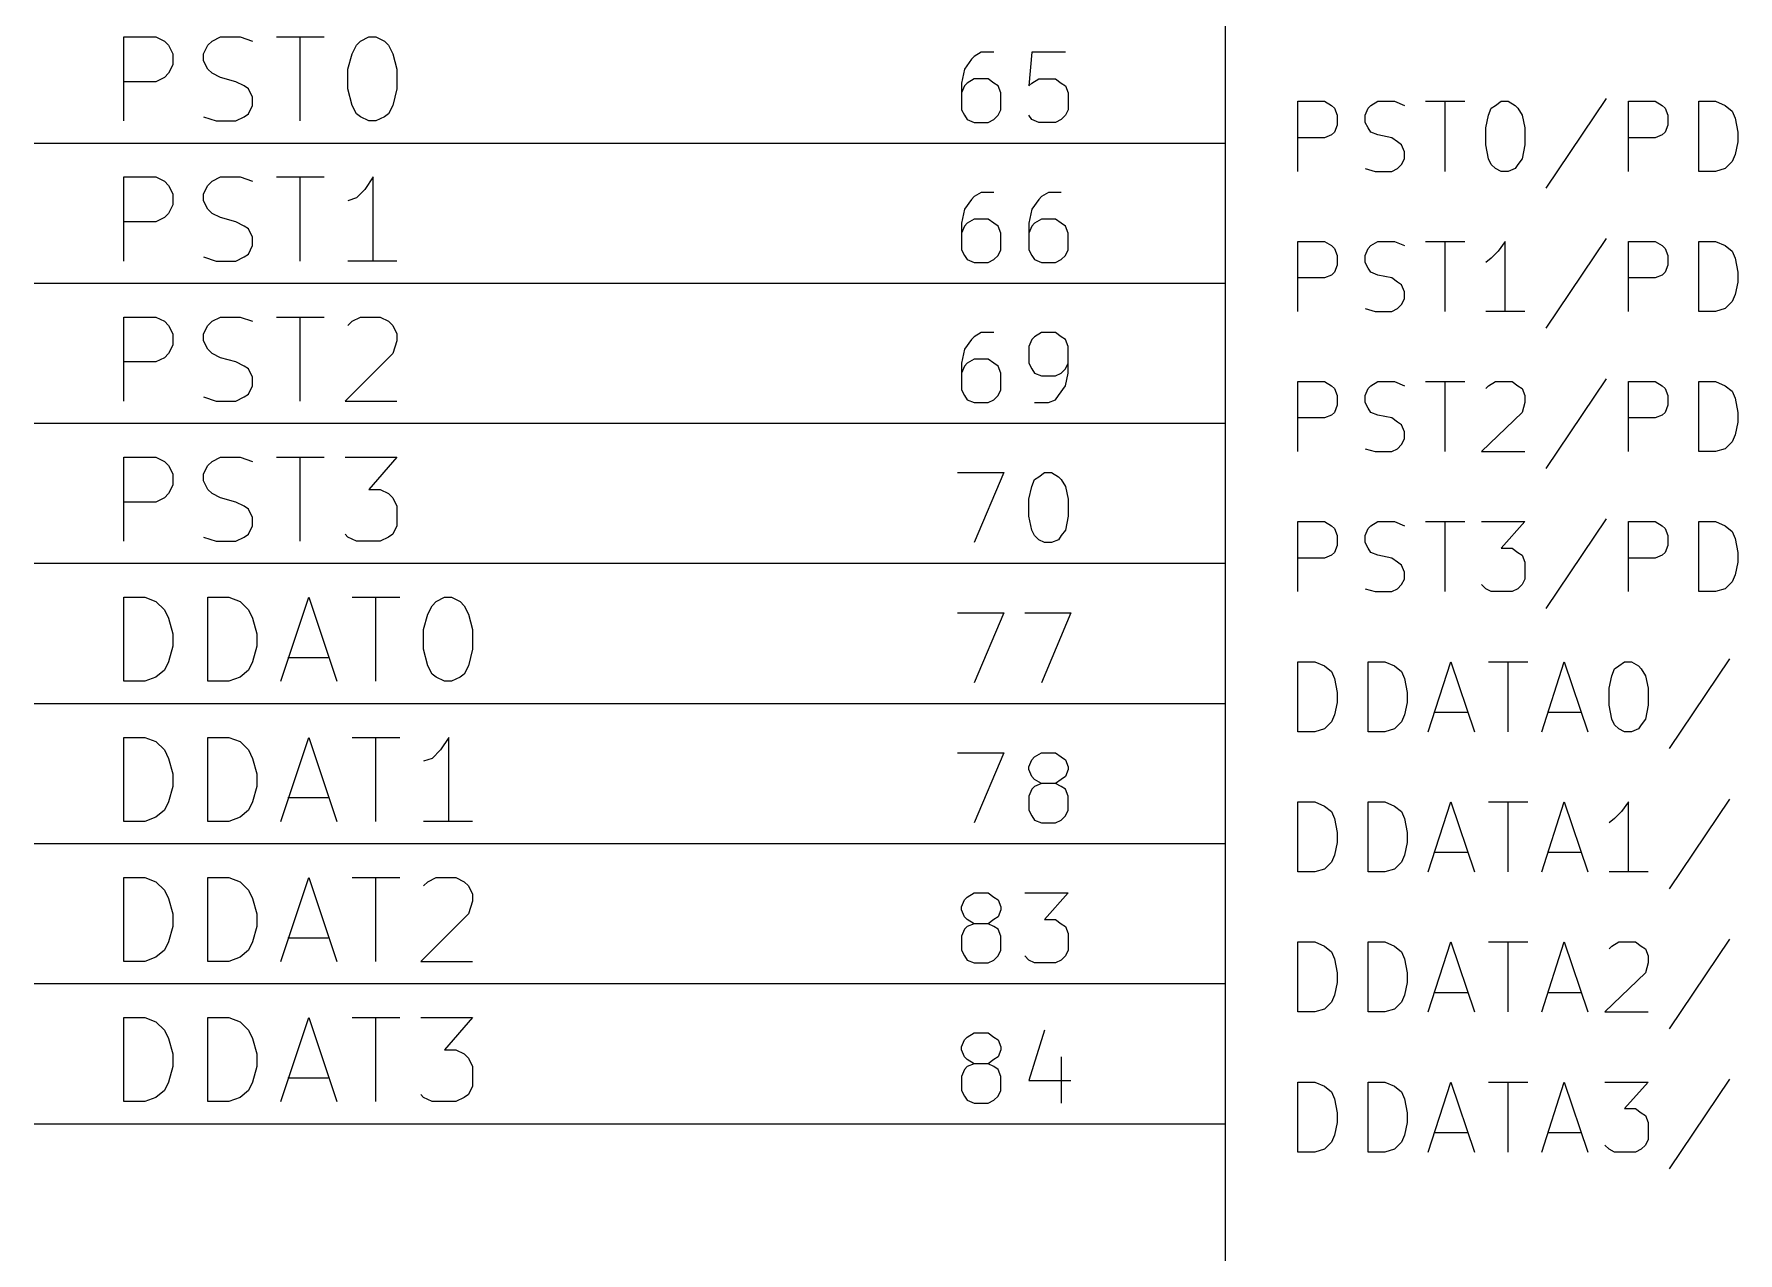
# Model space of a CAD drawing. Extents: x 4000 to 161350, y 4000 to 113000.
# Drawn here: x 56000 to 68160, y 68080 to 76780 of the extents above; entities that cross this region are included whole.
import ezdxf

# ---------------------------------------------------------------- set-up
doc = ezdxf.new("R2010")
doc.units = 0
for name, color, linetype in [('BLACK', 1, 'CONTINUOUS'), ('CYAN', 4, 'CONTINUOUS'), ('GREEN', 3, 'CONTINUOUS'), ('RED', 5, 'CONTINUOUS')]:
    doc.layers.add(name, color=color, linetype=linetype)

msp = doc.modelspace()

# ---------------------------------------------------------------- linework, layer by layer
at = {"layer": 'BLACK'}
for p, q in [((56640, 76160), (56640, 76760)), ((56640, 76760), (56870, 76760)), ((56870, 76760), (56930, 76730)), ((56930, 76730), (56960, 76700)), ((57240, 76700), (57270, 76730)), ((57270, 76730), (57330, 76760)), ((57330, 76760), (57470, 76760)), ((57470, 76760), (57560, 76730)), ((57730, 76760), (58070, 76760)), ((57900, 76160), (57900, 76760)), ((58300, 76700), (58330, 76730)), ((58330, 76730), (58390, 76760)), ((58390, 76760), (58440, 76760)), ((58440, 76760), (58500, 76730)), ((58500, 76730), (58530, 76700)), ((56960, 76700), (56990, 76640)), ((56990, 76640), (56990, 76560)), ((57210, 76640), (57240, 76700)), ((57210, 76590), (57210, 76640)), ((58240, 76530), (58270, 76640)), ((58270, 76640), (58300, 76700)), ((58530, 76700), (58560, 76640)), ((58560, 76640), (58590, 76530)), ((56960, 76500), (56930, 76470)), ((56990, 76560), (56960, 76500)), ((57240, 76530), (57210, 76590)), ((57270, 76500), (57240, 76530)), ((57330, 76470), (57270, 76500)), ((58240, 76390), (58240, 76530)), ((58590, 76530), (58590, 76390)), ((56870, 76440), (56640, 76440)), ((56930, 76470), (56870, 76440)), ((57440, 76440), (57330, 76470)), ((57500, 76410), (57440, 76440)), ((57530, 76390), (57500, 76410)), ((57560, 76330), (57530, 76390)), ((58270, 76270), (58240, 76390)), ((58590, 76390), (58560, 76270)), ((57530, 76210), (57560, 76270)), ((57560, 76270), (57560, 76330)), ((58300, 76210), (58270, 76270)), ((58560, 76270), (58530, 76210)), ((57210, 76190), (57300, 76160)), ((57300, 76160), (57440, 76160)), ((57440, 76160), (57500, 76190)), ((57500, 76190), (57530, 76210)), ((58330, 76190), (58300, 76210)), ((58390, 76160), (58330, 76190)), ((58440, 76160), (58390, 76160)), ((58500, 76190), (58440, 76160)), ((58530, 76210), (58500, 76190)), ((56640, 75160), (56640, 75760)), ((56640, 75760), (56870, 75760)), ((56870, 75760), (56930, 75730)), ((57270, 75730), (57330, 75760)), ((57330, 75760), (57470, 75760)), ((57470, 75760), (57560, 75730)), ((57730, 75760), (58070, 75760)), ((57900, 75160), (57900, 75760)), ((58420, 75760), (58360, 75670)), ((58420, 75160), (58420, 75760)), ((56930, 75730), (56960, 75700)), ((56960, 75700), (56990, 75640)), ((56990, 75640), (56990, 75560)), ((57210, 75640), (57240, 75700)), ((57210, 75590), (57210, 75640)), ((57240, 75700), (57270, 75730)), ((58360, 75670), (58300, 75610)), ((56990, 75560), (56960, 75500)), ((57240, 75530), (57210, 75590)), ((57270, 75500), (57240, 75530)), ((58300, 75610), (58240, 75590)), ((56870, 75440), (56640, 75440)), ((56930, 75470), (56870, 75440)), ((56960, 75500), (56930, 75470)), ((57330, 75470), (57270, 75500)), ((57440, 75440), (57330, 75470)), ((57500, 75410), (57440, 75440)), ((57530, 75390), (57500, 75410)), ((57560, 75330), (57530, 75390)), ((57560, 75270), (57560, 75330)), ((57210, 75190), (57300, 75160)), ((57300, 75160), (57440, 75160)), ((57440, 75160), (57500, 75190)), ((57500, 75190), (57530, 75210)), ((57530, 75210), (57560, 75270)), ((58590, 75160), (58240, 75160)), ((56640, 74160), (56640, 74760)), ((56640, 74760), (56870, 74760)), ((56870, 74760), (56930, 74730)), ((56930, 74730), (56960, 74700)), ((56960, 74700), (56990, 74640)), ((57210, 74640), (57240, 74700)), ((57240, 74700), (57270, 74730)), ((57270, 74730), (57330, 74760)), ((57330, 74760), (57470, 74760)), ((57470, 74760), (57560, 74730)), ((57730, 74760), (58070, 74760)), ((57900, 74160), (57900, 74760)), ((58240, 74700), (58270, 74730)), ((58270, 74730), (58330, 74760)), ((58330, 74760), (58470, 74760)), ((58470, 74760), (58530, 74730)), ((58530, 74730), (58560, 74700)), ((58560, 74700), (58590, 74640)), ((56990, 74560), (56960, 74500)), ((56990, 74640), (56990, 74560)), ((57210, 74590), (57210, 74640)), ((57240, 74530), (57210, 74590)), ((58590, 74590), (58560, 74500)), ((58590, 74640), (58590, 74590)), ((56870, 74440), (56640, 74440)), ((56930, 74470), (56870, 74440)), ((56960, 74500), (56930, 74470)), ((57270, 74500), (57240, 74530)), ((57330, 74470), (57270, 74500)), ((57440, 74440), (57330, 74470)), ((57500, 74410), (57440, 74440)), ((58560, 74500), (58220, 74160)), ((57530, 74390), (57500, 74410)), ((57560, 74330), (57530, 74390)), ((57560, 74270), (57560, 74330)), ((57210, 74190), (57300, 74160)), ((57440, 74160), (57500, 74190)), ((57500, 74190), (57530, 74210)), ((57530, 74210), (57560, 74270)), ((57300, 74160), (57440, 74160)), ((58220, 74160), (58590, 74160)), ((56640, 73160), (56640, 73760)), ((56640, 73760), (56870, 73760)), ((56870, 73760), (56930, 73730)), ((56930, 73730), (56960, 73700)), ((56960, 73700), (56990, 73640)), ((57210, 73640), (57240, 73700)), ((57240, 73700), (57270, 73730)), ((57270, 73730), (57330, 73760)), ((57330, 73760), (57470, 73760)), ((57470, 73760), (57560, 73730)), ((57730, 73760), (58070, 73760)), ((57900, 73160), (57900, 73760)), ((58220, 73760), (58590, 73760)), ((58590, 73760), (58390, 73530)), ((56990, 73640), (56990, 73560)), ((57210, 73590), (57210, 73640)), ((57240, 73530), (57210, 73590)), ((56930, 73470), (56870, 73440)), ((56960, 73500), (56930, 73470)), ((56990, 73560), (56960, 73500)), ((57270, 73500), (57240, 73530)), ((57330, 73470), (57270, 73500)), ((57440, 73440), (57330, 73470)), ((58390, 73530), (58470, 73530)), ((58470, 73530), (58530, 73500)), ((58530, 73500), (58560, 73470)), ((58560, 73470), (58590, 73410)), ((56870, 73440), (56640, 73440)), ((57500, 73410), (57440, 73440)), ((57530, 73390), (57500, 73410)), ((57560, 73330), (57530, 73390)), ((57560, 73270), (57560, 73330)), ((58590, 73410), (58590, 73270)), ((57500, 73190), (57530, 73210)), ((57530, 73210), (57560, 73270)), ((58240, 73190), (58220, 73210)), ((58560, 73210), (58530, 73190)), ((58590, 73270), (58560, 73210)), ((57210, 73190), (57300, 73160)), ((57300, 73160), (57440, 73160)), ((57440, 73160), (57500, 73190)), ((58300, 73160), (58240, 73190)), ((58470, 73160), (58300, 73160)), ((58530, 73190), (58470, 73160)), ((56640, 72160), (56640, 72760)), ((56640, 72760), (56790, 72760)), ((56790, 72760), (56870, 72730)), ((56870, 72730), (56930, 72670)), ((57240, 72160), (57240, 72760)), ((57240, 72760), (57390, 72760)), ((57390, 72760), (57470, 72730)), ((57470, 72730), (57530, 72670)), ((57760, 72160), (57960, 72760)), ((57960, 72760), (58160, 72160)), ((58270, 72760), (58610, 72760)), ((58440, 72160), (58440, 72760)), ((58840, 72700), (58870, 72730)), ((58870, 72730), (58930, 72760)), ((58930, 72760), (58980, 72760)), ((58980, 72760), (59040, 72730)), ((59040, 72730), (59070, 72700)), ((56930, 72670), (56960, 72610)), ((56960, 72610), (56990, 72500)), ((57530, 72670), (57560, 72610)), ((57560, 72610), (57590, 72500)), ((58780, 72530), (58810, 72640)), ((58810, 72640), (58840, 72700)), ((59070, 72700), (59100, 72640)), ((59100, 72640), (59130, 72530)), ((56990, 72500), (56990, 72410)), ((57590, 72500), (57590, 72410)), ((58780, 72390), (58780, 72530)), ((59130, 72530), (59130, 72390)), ((56990, 72410), (56960, 72300)), ((57590, 72410), (57560, 72300)), ((58810, 72270), (58780, 72390)), ((59130, 72390), (59100, 72270)), ((56930, 72240), (56870, 72190)), ((56960, 72300), (56930, 72240)), ((57530, 72240), (57470, 72190)), ((57560, 72300), (57530, 72240)), ((57810, 72330), (58100, 72330)), ((58840, 72210), (58810, 72270)), ((59100, 72270), (59070, 72210)), ((56790, 72160), (56640, 72160)), ((56870, 72190), (56790, 72160)), ((57390, 72160), (57240, 72160)), ((57470, 72190), (57390, 72160)), ((58870, 72190), (58840, 72210)), ((58930, 72160), (58870, 72190)), ((58980, 72160), (58930, 72160)), ((59040, 72190), (58980, 72160)), ((59070, 72210), (59040, 72190)), ((56640, 71160), (56640, 71760)), ((56640, 71760), (56790, 71760)), ((56790, 71760), (56870, 71730)), ((57240, 71160), (57240, 71760)), ((57240, 71760), (57390, 71760)), ((57390, 71760), (57470, 71730)), ((57760, 71160), (57960, 71760)), ((57960, 71760), (58160, 71160)), ((58270, 71760), (58610, 71760)), ((58440, 71160), (58440, 71760)), ((58960, 71760), (58900, 71670)), ((58960, 71160), (58960, 71760)), ((56870, 71730), (56930, 71670)), ((56930, 71670), (56960, 71610)), ((57470, 71730), (57530, 71670)), ((57530, 71670), (57560, 71610)), ((58900, 71670), (58840, 71610)), ((56960, 71610), (56990, 71500)), ((57560, 71610), (57590, 71500)), ((58840, 71610), (58780, 71590)), ((56990, 71410), (56960, 71300)), ((56990, 71500), (56990, 71410)), ((57590, 71410), (57560, 71300)), ((57590, 71500), (57590, 71410)), ((56960, 71300), (56930, 71240)), ((57560, 71300), (57530, 71240)), ((57810, 71330), (58100, 71330)), ((56790, 71160), (56640, 71160)), ((56870, 71190), (56790, 71160)), ((56930, 71240), (56870, 71190)), ((57390, 71160), (57240, 71160)), ((57470, 71190), (57390, 71160)), ((57530, 71240), (57470, 71190)), ((59130, 71160), (58780, 71160)), ((56640, 70160), (56640, 70760)), ((56640, 70760), (56790, 70760)), ((56790, 70760), (56870, 70730)), ((56870, 70730), (56930, 70670)), ((56930, 70670), (56960, 70610)), ((57240, 70160), (57240, 70760)), ((57240, 70760), (57390, 70760)), ((57390, 70760), (57470, 70730)), ((57470, 70730), (57530, 70670)), ((57530, 70670), (57560, 70610)), ((57760, 70160), (57960, 70760)), ((57960, 70760), (58160, 70160)), ((58270, 70760), (58610, 70760)), ((58440, 70160), (58440, 70760)), ((58780, 70700), (58810, 70730)), ((58810, 70730), (58870, 70760)), ((58870, 70760), (59010, 70760)), ((59010, 70760), (59070, 70730)), ((59070, 70730), (59100, 70700)), ((59100, 70700), (59130, 70640)), ((56960, 70610), (56990, 70500)), ((57560, 70610), (57590, 70500)), ((59130, 70590), (59100, 70500)), ((59130, 70640), (59130, 70590)), ((56990, 70410), (56960, 70300)), ((56990, 70500), (56990, 70410)), ((57590, 70410), (57560, 70300)), ((57590, 70500), (57590, 70410)), ((59100, 70500), (58760, 70160)), ((56960, 70300), (56930, 70240)), ((57560, 70300), (57530, 70240)), ((57810, 70330), (58100, 70330)), ((56870, 70190), (56790, 70160)), ((56930, 70240), (56870, 70190)), ((57470, 70190), (57390, 70160)), ((57530, 70240), (57470, 70190)), ((56790, 70160), (56640, 70160)), ((57390, 70160), (57240, 70160)), ((58760, 70160), (59130, 70160)), ((56640, 69160), (56640, 69760)), ((56640, 69760), (56790, 69760)), ((56790, 69760), (56870, 69730)), ((56870, 69730), (56930, 69670)), ((57240, 69160), (57240, 69760)), ((57240, 69760), (57390, 69760)), ((57390, 69760), (57470, 69730)), ((57470, 69730), (57530, 69670)), ((57760, 69160), (57960, 69760)), ((57960, 69760), (58160, 69160)), ((58270, 69760), (58610, 69760)), ((58440, 69160), (58440, 69760)), ((58760, 69760), (59130, 69760)), ((59130, 69760), (58930, 69530)), ((56930, 69670), (56960, 69610)), ((56960, 69610), (56990, 69500)), ((57530, 69670), (57560, 69610)), ((57560, 69610), (57590, 69500)), ((56990, 69500), (56990, 69410)), ((57590, 69500), (57590, 69410)), ((58930, 69530), (59010, 69530)), ((59010, 69530), (59070, 69500)), ((59070, 69500), (59100, 69470)), ((59100, 69470), (59130, 69410)), ((56990, 69410), (56960, 69300)), ((57590, 69410), (57560, 69300)), ((57810, 69330), (58100, 69330)), ((59130, 69410), (59130, 69270)), ((56930, 69240), (56870, 69190)), ((56960, 69300), (56930, 69240)), ((57530, 69240), (57470, 69190)), ((57560, 69300), (57530, 69240)), ((58780, 69190), (58760, 69210)), ((59100, 69210), (59070, 69190)), ((59130, 69270), (59100, 69210)), ((56790, 69160), (56640, 69160)), ((56870, 69190), (56790, 69160)), ((57390, 69160), (57240, 69160)), ((57470, 69190), (57390, 69160)), ((58840, 69160), (58780, 69190)), ((59010, 69160), (58840, 69160)), ((59070, 69190), (59010, 69160))]:
    msp.add_line(p, q, dxfattribs=at)
at = {"layer": 'CYAN'}
for p, q in [((65020, 75800), (65020, 76300)), ((65020, 76300), (65210, 76300)), ((65210, 76300), (65260, 76270)), ((65260, 76270), (65280, 76250)), ((65280, 76250), (65300, 76200)), ((65500, 76200), (65520, 76250)), ((65520, 76250), (65540, 76270)), ((65540, 76270), (65590, 76300)), ((65590, 76300), (65710, 76300)), ((65710, 76300), (65780, 76270)), ((65930, 76300), (66210, 76300)), ((66070, 75800), (66070, 76300)), ((66380, 76200), (66400, 76250)), ((66400, 76250), (66430, 76270)), ((66430, 76270), (66470, 76300)), ((66470, 76300), (66520, 76300)), ((66520, 76300), (66570, 76270)), ((66570, 76270), (66590, 76250)), ((66590, 76250), (66620, 76200)), ((67220, 76320), (66790, 75680)), ((67380, 75800), (67380, 76300)), ((67380, 76300), (67570, 76300)), ((67570, 76300), (67620, 76270)), ((67620, 76270), (67640, 76250)), ((67640, 76250), (67660, 76200)), ((67880, 75800), (67880, 76300)), ((67880, 76300), (68000, 76300)), ((68000, 76300), (68070, 76270)), ((68070, 76270), (68120, 76230)), ((65300, 76130), (65280, 76080)), ((65300, 76200), (65300, 76130)), ((65500, 76150), (65500, 76200)), ((65520, 76110), (65500, 76150)), ((66360, 76110), (66380, 76200)), ((66620, 76200), (66640, 76110)), ((67660, 76130), (67640, 76080)), ((67660, 76200), (67660, 76130)), ((68120, 76230), (68140, 76180)), ((68140, 76180), (68160, 76080)), ((65210, 76040), (65020, 76040)), ((65260, 76060), (65210, 76040)), ((65280, 76080), (65260, 76060)), ((65540, 76080), (65520, 76110)), ((65590, 76060), (65540, 76080)), ((65690, 76040), (65590, 76060)), ((65730, 76010), (65690, 76040)), ((65760, 75990), (65730, 76010)), ((66360, 75990), (66360, 76110)), ((66640, 76110), (66640, 75990)), ((67570, 76040), (67380, 76040)), ((67620, 76060), (67570, 76040)), ((67640, 76080), (67620, 76060)), ((68160, 76010), (68140, 75920)), ((68160, 76080), (68160, 76010)), ((65780, 75940), (65760, 75990)), ((65760, 75850), (65780, 75890)), ((65780, 75890), (65780, 75940)), ((66380, 75890), (66360, 75990)), ((66400, 75850), (66380, 75890)), ((66620, 75890), (66590, 75850)), ((66640, 75990), (66620, 75890)), ((68140, 75920), (68120, 75870)), ((65500, 75820), (65570, 75800)), ((65570, 75800), (65690, 75800)), ((65690, 75800), (65730, 75820)), ((65730, 75820), (65760, 75850)), ((66430, 75820), (66400, 75850)), ((66470, 75800), (66430, 75820)), ((66520, 75800), (66470, 75800)), ((66570, 75820), (66520, 75800)), ((66590, 75850), (66570, 75820)), ((68000, 75800), (67880, 75800)), ((68070, 75820), (68000, 75800)), ((68120, 75870), (68070, 75820)), ((65020, 74800), (65020, 75300)), ((65020, 75300), (65210, 75300)), ((65210, 75300), (65260, 75270)), ((65540, 75270), (65590, 75300)), ((65590, 75300), (65710, 75300)), ((65710, 75300), (65780, 75270)), ((65930, 75300), (66210, 75300)), ((66070, 74800), (66070, 75300)), ((66500, 75300), (66450, 75230)), ((66500, 74800), (66500, 75300)), ((67220, 75320), (66790, 74680)), ((67380, 74800), (67380, 75300)), ((67380, 75300), (67570, 75300)), ((67570, 75300), (67620, 75270)), ((67880, 74800), (67880, 75300)), ((67880, 75300), (68000, 75300)), ((68000, 75300), (68070, 75270)), ((65260, 75270), (65280, 75250)), ((65280, 75250), (65300, 75200)), ((65300, 75200), (65300, 75130)), ((65500, 75200), (65520, 75250)), ((65500, 75150), (65500, 75200)), ((65520, 75110), (65500, 75150)), ((65520, 75250), (65540, 75270)), ((66400, 75180), (66360, 75150)), ((66450, 75230), (66400, 75180)), ((67620, 75270), (67640, 75250)), ((67640, 75250), (67660, 75200)), ((67660, 75200), (67660, 75130)), ((68070, 75270), (68120, 75230)), ((68120, 75230), (68140, 75180)), ((68140, 75180), (68160, 75080)), ((65210, 75040), (65020, 75040)), ((65260, 75060), (65210, 75040)), ((65280, 75080), (65260, 75060)), ((65300, 75130), (65280, 75080)), ((65540, 75080), (65520, 75110)), ((65590, 75060), (65540, 75080)), ((65690, 75040), (65590, 75060)), ((65730, 75010), (65690, 75040)), ((67570, 75040), (67380, 75040)), ((67620, 75060), (67570, 75040)), ((67640, 75080), (67620, 75060)), ((67660, 75130), (67640, 75080)), ((68160, 75080), (68160, 75010)), ((65760, 74990), (65730, 75010)), ((65780, 74940), (65760, 74990)), ((65780, 74890), (65780, 74940)), ((68140, 74920), (68120, 74870)), ((68160, 75010), (68140, 74920)), ((65500, 74820), (65570, 74800)), ((65570, 74800), (65690, 74800)), ((65690, 74800), (65730, 74820)), ((65730, 74820), (65760, 74850)), ((65760, 74850), (65780, 74890)), ((66640, 74800), (66360, 74800)), ((68000, 74800), (67880, 74800)), ((68070, 74820), (68000, 74800)), ((68120, 74870), (68070, 74820)), ((65020, 73800), (65020, 74300)), ((65020, 74300), (65210, 74300)), ((65210, 74300), (65260, 74270)), ((65540, 74270), (65590, 74300)), ((65590, 74300), (65710, 74300)), ((65710, 74300), (65780, 74270)), ((65930, 74300), (66210, 74300)), ((66070, 73800), (66070, 74300)), ((66380, 74270), (66430, 74300)), ((66430, 74300), (66550, 74300)), ((66550, 74300), (66590, 74270)), ((67220, 74320), (66790, 73680)), ((67380, 73800), (67380, 74300)), ((67380, 74300), (67570, 74300)), ((67570, 74300), (67620, 74270)), ((67880, 73800), (67880, 74300)), ((67880, 74300), (68000, 74300)), ((68000, 74300), (68070, 74270)), ((65260, 74270), (65280, 74250)), ((65280, 74250), (65300, 74200)), ((65300, 74200), (65300, 74130)), ((65500, 74200), (65520, 74250)), ((65500, 74150), (65500, 74200)), ((65520, 74250), (65540, 74270)), ((66360, 74250), (66380, 74270)), ((66590, 74270), (66620, 74250)), ((66620, 74250), (66640, 74200)), ((66640, 74200), (66640, 74150)), ((67620, 74270), (67640, 74250)), ((67640, 74250), (67660, 74200)), ((67660, 74200), (67660, 74130)), ((68070, 74270), (68120, 74230)), ((68120, 74230), (68140, 74180)), ((68140, 74180), (68160, 74080)), ((65260, 74060), (65210, 74040)), ((65280, 74080), (65260, 74060)), ((65300, 74130), (65280, 74080)), ((65520, 74110), (65500, 74150)), ((65540, 74080), (65520, 74110)), ((65590, 74060), (65540, 74080)), ((65690, 74040), (65590, 74060)), ((66620, 74080), (66330, 73800)), ((66640, 74150), (66620, 74080)), ((67620, 74060), (67570, 74040)), ((67640, 74080), (67620, 74060)), ((67660, 74130), (67640, 74080)), ((68160, 74080), (68160, 74010)), ((65210, 74040), (65020, 74040)), ((65730, 74010), (65690, 74040)), ((65760, 73990), (65730, 74010)), ((65780, 73940), (65760, 73990)), ((65780, 73890), (65780, 73940)), ((67570, 74040), (67380, 74040)), ((68160, 74010), (68140, 73920)), ((65500, 73820), (65570, 73800)), ((65690, 73800), (65730, 73820)), ((65730, 73820), (65760, 73850)), ((65760, 73850), (65780, 73890)), ((68070, 73820), (68000, 73800)), ((68120, 73870), (68070, 73820)), ((68140, 73920), (68120, 73870)), ((65570, 73800), (65690, 73800)), ((66330, 73800), (66640, 73800)), ((68000, 73800), (67880, 73800)), ((65020, 72800), (65020, 73300)), ((65020, 73300), (65210, 73300)), ((65210, 73300), (65260, 73270)), ((65260, 73270), (65280, 73250)), ((65280, 73250), (65300, 73200)), ((65500, 73200), (65520, 73250)), ((65520, 73250), (65540, 73270)), ((65540, 73270), (65590, 73300)), ((65590, 73300), (65710, 73300)), ((65710, 73300), (65780, 73270)), ((65930, 73300), (66210, 73300)), ((66070, 72800), (66070, 73300)), ((66330, 73300), (66640, 73300)), ((66640, 73300), (66470, 73110)), ((67220, 73320), (66790, 72680)), ((67380, 72800), (67380, 73300)), ((67380, 73300), (67570, 73300)), ((67570, 73300), (67620, 73270)), ((67620, 73270), (67640, 73250)), ((67640, 73250), (67660, 73200)), ((67880, 72800), (67880, 73300)), ((67880, 73300), (68000, 73300)), ((68000, 73300), (68070, 73270)), ((68070, 73270), (68120, 73230)), ((68120, 73230), (68140, 73180)), ((65300, 73130), (65280, 73080)), ((65300, 73200), (65300, 73130)), ((65500, 73150), (65500, 73200)), ((65520, 73110), (65500, 73150)), ((65540, 73080), (65520, 73110)), ((66470, 73110), (66550, 73110)), ((66550, 73110), (66590, 73080)), ((67660, 73130), (67640, 73080)), ((67660, 73200), (67660, 73130)), ((68140, 73180), (68160, 73080)), ((65210, 73040), (65020, 73040)), ((65260, 73060), (65210, 73040)), ((65280, 73080), (65260, 73060)), ((65590, 73060), (65540, 73080)), ((65690, 73040), (65590, 73060)), ((65730, 73010), (65690, 73040)), ((65760, 72990), (65730, 73010)), ((65780, 72940), (65760, 72990)), ((66590, 73080), (66620, 73060)), ((66620, 73060), (66640, 73010)), ((66640, 73010), (66640, 72890)), ((67570, 73040), (67380, 73040)), ((67620, 73060), (67570, 73040)), ((67640, 73080), (67620, 73060)), ((68160, 73010), (68140, 72920)), ((68160, 73080), (68160, 73010)), ((65730, 72820), (65760, 72850)), ((65760, 72850), (65780, 72890)), ((65780, 72890), (65780, 72940)), ((66360, 72820), (66330, 72850)), ((66620, 72850), (66590, 72820)), ((66640, 72890), (66620, 72850)), ((68120, 72870), (68070, 72820)), ((68140, 72920), (68120, 72870)), ((65500, 72820), (65570, 72800)), ((65570, 72800), (65690, 72800)), ((65690, 72800), (65730, 72820)), ((66400, 72800), (66360, 72820)), ((66550, 72800), (66400, 72800)), ((66590, 72820), (66550, 72800)), ((68000, 72800), (67880, 72800)), ((68070, 72820), (68000, 72800)), ((65020, 71800), (65020, 72300)), ((65020, 72300), (65140, 72300)), ((65140, 72300), (65210, 72270)), ((65210, 72270), (65260, 72230)), ((65520, 71800), (65520, 72300)), ((65520, 72300), (65640, 72300)), ((65640, 72300), (65710, 72270)), ((65710, 72270), (65760, 72230)), ((65950, 71800), (66110, 72300)), ((66110, 72300), (66280, 71800)), ((66380, 72300), (66660, 72300)), ((66520, 71800), (66520, 72300)), ((66760, 71800), (66920, 72300)), ((66920, 72300), (67090, 71800)), ((67260, 72200), (67280, 72250)), ((67280, 72250), (67310, 72270)), ((67310, 72270), (67350, 72300)), ((67350, 72300), (67400, 72300)), ((67400, 72300), (67450, 72270)), ((67450, 72270), (67470, 72250)), ((67470, 72250), (67500, 72200)), ((68100, 72320), (67670, 71680)), ((65260, 72230), (65280, 72180)), ((65280, 72180), (65300, 72080)), ((65760, 72230), (65780, 72180)), ((65780, 72180), (65800, 72080)), ((67240, 72110), (67260, 72200)), ((67240, 71990), (67240, 72110)), ((67500, 72200), (67520, 72110)), ((67520, 72110), (67520, 71990)), ((65300, 72010), (65280, 71920)), ((65300, 72080), (65300, 72010)), ((65800, 72010), (65780, 71920)), ((65800, 72080), (65800, 72010)), ((67260, 71890), (67240, 71990)), ((67520, 71990), (67500, 71890)), ((65260, 71870), (65210, 71820)), ((65280, 71920), (65260, 71870)), ((65760, 71870), (65710, 71820)), ((65780, 71920), (65760, 71870)), ((66000, 71940), (66230, 71940)), ((66810, 71940), (67040, 71940)), ((67280, 71850), (67260, 71890)), ((67500, 71890), (67470, 71850)), ((65140, 71800), (65020, 71800)), ((65210, 71820), (65140, 71800)), ((65640, 71800), (65520, 71800)), ((65710, 71820), (65640, 71800)), ((67310, 71820), (67280, 71850)), ((67350, 71800), (67310, 71820)), ((67400, 71800), (67350, 71800)), ((67450, 71820), (67400, 71800)), ((67470, 71850), (67450, 71820)), ((65020, 70800), (65020, 71300)), ((65020, 71300), (65140, 71300)), ((65140, 71300), (65210, 71270)), ((65210, 71270), (65260, 71230)), ((65520, 70800), (65520, 71300)), ((65520, 71300), (65640, 71300)), ((65640, 71300), (65710, 71270)), ((65710, 71270), (65760, 71230)), ((65950, 70800), (66110, 71300)), ((66110, 71300), (66280, 70800)), ((66380, 71300), (66660, 71300)), ((66520, 70800), (66520, 71300)), ((66760, 70800), (66920, 71300)), ((66920, 71300), (67090, 70800)), ((67380, 71300), (67330, 71230)), ((67380, 70800), (67380, 71300)), ((68100, 71320), (67670, 70680)), ((65260, 71230), (65280, 71180)), ((65280, 71180), (65300, 71080)), ((65760, 71230), (65780, 71180)), ((65780, 71180), (65800, 71080)), ((67280, 71180), (67240, 71150)), ((67330, 71230), (67280, 71180)), ((65300, 71080), (65300, 71010)), ((65800, 71080), (65800, 71010)), ((65280, 70920), (65260, 70870)), ((65300, 71010), (65280, 70920)), ((65780, 70920), (65760, 70870)), ((65800, 71010), (65780, 70920)), ((66000, 70940), (66230, 70940)), ((66810, 70940), (67040, 70940)), ((65140, 70800), (65020, 70800)), ((65210, 70820), (65140, 70800)), ((65260, 70870), (65210, 70820)), ((65640, 70800), (65520, 70800)), ((65710, 70820), (65640, 70800)), ((65760, 70870), (65710, 70820)), ((67520, 70800), (67240, 70800)), ((65020, 69800), (65020, 70300)), ((65020, 70300), (65140, 70300)), ((65140, 70300), (65210, 70270)), ((65520, 69800), (65520, 70300)), ((65520, 70300), (65640, 70300)), ((65640, 70300), (65710, 70270)), ((65950, 69800), (66110, 70300)), ((66110, 70300), (66280, 69800)), ((66380, 70300), (66660, 70300)), ((66520, 69800), (66520, 70300)), ((66760, 69800), (66920, 70300)), ((66920, 70300), (67090, 69800)), ((67260, 70270), (67310, 70300)), ((67310, 70300), (67430, 70300)), ((67430, 70300), (67470, 70270)), ((68100, 70320), (67670, 69680)), ((65210, 70270), (65260, 70230)), ((65260, 70230), (65280, 70180)), ((65280, 70180), (65300, 70080)), ((65710, 70270), (65760, 70230)), ((65760, 70230), (65780, 70180)), ((65780, 70180), (65800, 70080)), ((67240, 70250), (67260, 70270)), ((67470, 70270), (67500, 70250)), ((67500, 70250), (67520, 70200)), ((67520, 70200), (67520, 70150)), ((65300, 70080), (65300, 70010)), ((65800, 70080), (65800, 70010)), ((67500, 70080), (67210, 69800)), ((67520, 70150), (67500, 70080)), ((65280, 69920), (65260, 69870)), ((65300, 70010), (65280, 69920)), ((65780, 69920), (65760, 69870)), ((65800, 70010), (65780, 69920)), ((66000, 69940), (66230, 69940)), ((66810, 69940), (67040, 69940)), ((65140, 69800), (65020, 69800)), ((65210, 69820), (65140, 69800)), ((65260, 69870), (65210, 69820)), ((65640, 69800), (65520, 69800)), ((65710, 69820), (65640, 69800)), ((65760, 69870), (65710, 69820)), ((67210, 69800), (67520, 69800)), ((68100, 69320), (67670, 68680)), ((65020, 68800), (65020, 69300)), ((65020, 69300), (65140, 69300)), ((65140, 69300), (65210, 69270)), ((65210, 69270), (65260, 69230)), ((65260, 69230), (65280, 69180)), ((65520, 68800), (65520, 69300)), ((65520, 69300), (65640, 69300)), ((65640, 69300), (65710, 69270)), ((65710, 69270), (65760, 69230)), ((65760, 69230), (65780, 69180)), ((65950, 68800), (66110, 69300)), ((66110, 69300), (66280, 68800)), ((66380, 69300), (66660, 69300)), ((66520, 68800), (66520, 69300)), ((66760, 68800), (66920, 69300)), ((66920, 69300), (67090, 68800)), ((67210, 69300), (67520, 69300)), ((67520, 69300), (67350, 69110)), ((65280, 69180), (65300, 69080)), ((65300, 69080), (65300, 69010)), ((65780, 69180), (65800, 69080)), ((65800, 69080), (65800, 69010)), ((67350, 69110), (67430, 69110)), ((67430, 69110), (67470, 69080)), ((67470, 69080), (67500, 69060)), ((65300, 69010), (65280, 68920)), ((65800, 69010), (65780, 68920)), ((67500, 69060), (67520, 69010)), ((67520, 69010), (67520, 68890)), ((65260, 68870), (65210, 68820)), ((65280, 68920), (65260, 68870)), ((65760, 68870), (65710, 68820)), ((65780, 68920), (65760, 68870)), ((66000, 68940), (66230, 68940)), ((66810, 68940), (67040, 68940)), ((67240, 68820), (67210, 68850)), ((67500, 68850), (67470, 68820)), ((67520, 68890), (67500, 68850)), ((65140, 68800), (65020, 68800)), ((65210, 68820), (65140, 68800)), ((65640, 68800), (65520, 68800)), ((65710, 68820), (65640, 68800)), ((67280, 68800), (67240, 68820)), ((67430, 68800), (67280, 68800)), ((67470, 68820), (67430, 68800))]:
    msp.add_line(p, q, dxfattribs=at)
at = {"layer": 'GREEN'}
for p, q in [((61500, 76000), (56000, 76000)), ((61500, 75000), (56000, 75000)), ((61500, 74000), (56000, 74000)), ((61500, 73000), (56000, 73000)), ((61500, 72000), (56000, 72000)), ((61500, 71000), (56000, 71000)), ((61500, 70000), (56000, 70000)), ((61500, 69000), (56000, 69000))]:
    msp.add_line(p, q, dxfattribs=at)
at = {"layer": 'RED'}
for p, q in [((64500, 97000), (64500, 45000)), ((62710, 76620), (62690, 76600)), ((62760, 76650), (62710, 76620)), ((62850, 76650), (62760, 76650)), ((63120, 76650), (63100, 76410)), ((63360, 76650), (63120, 76650)), ((62640, 76530), (62620, 76430)), ((62690, 76600), (62640, 76530)), ((62620, 76430), (62620, 76240)), ((62640, 76410), (62620, 76360)), ((62660, 76430), (62640, 76410)), ((62710, 76460), (62660, 76430)), ((62810, 76460), (62710, 76460)), ((62850, 76430), (62810, 76460)), ((62880, 76410), (62850, 76430)), ((62900, 76360), (62880, 76410)), ((63100, 76410), (63120, 76430)), ((63120, 76430), (63170, 76460)), ((63170, 76460), (63290, 76460)), ((63290, 76460), (63330, 76430)), ((63330, 76430), (63360, 76410)), ((63360, 76410), (63380, 76360)), ((62900, 76240), (62900, 76360)), ((63380, 76360), (63380, 76240)), ((62620, 76240), (62640, 76200)), ((62640, 76200), (62660, 76170)), ((62660, 76170), (62710, 76150)), ((62710, 76150), (62810, 76150)), ((62810, 76150), (62850, 76170)), ((62850, 76170), (62880, 76200)), ((62880, 76200), (62900, 76240)), ((63120, 76170), (63100, 76200)), ((63170, 76150), (63120, 76170)), ((63290, 76150), (63170, 76150)), ((63330, 76170), (63290, 76150)), ((63360, 76200), (63330, 76170)), ((63380, 76240), (63360, 76200)), ((64500, 76000), (61500, 76000)), ((62760, 75650), (62710, 75620)), ((62850, 75650), (62760, 75650)), ((63240, 75650), (63190, 75620)), ((63330, 75650), (63240, 75650)), ((62640, 75530), (62620, 75430)), ((62690, 75600), (62640, 75530)), ((62710, 75620), (62690, 75600)), ((63120, 75530), (63100, 75430)), ((63170, 75600), (63120, 75530)), ((63190, 75620), (63170, 75600)), ((62620, 75430), (62620, 75240)), ((62640, 75410), (62620, 75360)), ((62660, 75430), (62640, 75410)), ((62710, 75460), (62660, 75430)), ((62810, 75460), (62710, 75460)), ((62850, 75430), (62810, 75460)), ((62880, 75410), (62850, 75430)), ((62900, 75360), (62880, 75410)), ((63100, 75430), (63100, 75240)), ((63120, 75410), (63100, 75360)), ((63140, 75430), (63120, 75410)), ((63190, 75460), (63140, 75430)), ((63290, 75460), (63190, 75460)), ((63330, 75430), (63290, 75460)), ((63360, 75410), (63330, 75430)), ((63380, 75360), (63360, 75410)), ((62900, 75240), (62900, 75360)), ((63380, 75240), (63380, 75360)), ((62620, 75240), (62640, 75200)), ((62640, 75200), (62660, 75170)), ((62660, 75170), (62710, 75150)), ((62710, 75150), (62810, 75150)), ((62810, 75150), (62850, 75170)), ((62850, 75170), (62880, 75200)), ((62880, 75200), (62900, 75240)), ((63100, 75240), (63120, 75200)), ((63120, 75200), (63140, 75170)), ((63140, 75170), (63190, 75150)), ((63190, 75150), (63290, 75150)), ((63290, 75150), (63330, 75170)), ((63330, 75170), (63360, 75200)), ((63360, 75200), (63380, 75240)), ((64500, 75000), (61500, 75000)), ((62690, 74600), (62640, 74530)), ((62710, 74620), (62690, 74600)), ((62760, 74650), (62710, 74620)), ((62850, 74650), (62760, 74650)), ((63120, 74600), (63100, 74550)), ((63100, 74550), (63100, 74430)), ((63140, 74620), (63120, 74600)), ((63190, 74650), (63140, 74620)), ((63290, 74650), (63190, 74650)), ((63330, 74620), (63290, 74650)), ((63360, 74600), (63330, 74620)), ((63380, 74550), (63360, 74600)), ((63380, 74360), (63380, 74550)), ((62640, 74530), (62620, 74430)), ((62620, 74430), (62620, 74240)), ((62660, 74430), (62640, 74410)), ((62710, 74460), (62660, 74430)), ((62810, 74460), (62710, 74460)), ((62850, 74430), (62810, 74460)), ((62880, 74410), (62850, 74430)), ((63100, 74430), (63120, 74390)), ((63360, 74390), (63380, 74430)), ((62640, 74410), (62620, 74360)), ((62900, 74360), (62880, 74410)), ((62900, 74240), (62900, 74360)), ((63120, 74390), (63140, 74360)), ((63140, 74360), (63190, 74340)), ((63190, 74340), (63290, 74340)), ((63290, 74340), (63330, 74360)), ((63330, 74360), (63360, 74390)), ((63360, 74270), (63380, 74360)), ((62620, 74240), (62640, 74200)), ((62640, 74200), (62660, 74170)), ((62850, 74170), (62880, 74200)), ((62880, 74200), (62900, 74240)), ((63290, 74170), (63310, 74200)), ((63310, 74200), (63360, 74270)), ((62660, 74170), (62710, 74150)), ((62710, 74150), (62810, 74150)), ((62810, 74150), (62850, 74170)), ((63140, 74150), (63240, 74150)), ((63240, 74150), (63290, 74170)), ((64500, 74000), (61500, 74000)), ((62590, 73650), (62920, 73650)), ((62920, 73650), (62710, 73150)), ((63120, 73550), (63140, 73600)), ((63140, 73600), (63170, 73620)), ((63170, 73620), (63210, 73650)), ((63210, 73650), (63260, 73650)), ((63260, 73650), (63310, 73620)), ((63310, 73620), (63330, 73600)), ((63330, 73600), (63360, 73550)), ((63100, 73460), (63120, 73550)), ((63100, 73340), (63100, 73460)), ((63360, 73550), (63380, 73460)), ((63380, 73460), (63380, 73340)), ((63120, 73240), (63100, 73340)), ((63380, 73340), (63360, 73240)), ((63140, 73200), (63120, 73240)), ((63360, 73240), (63330, 73200)), ((63170, 73170), (63140, 73200)), ((63210, 73150), (63170, 73170)), ((63260, 73150), (63210, 73150)), ((63310, 73170), (63260, 73150)), ((63330, 73200), (63310, 73170)), ((64500, 73000), (61500, 73000)), ((62590, 72650), (62920, 72650)), ((62920, 72650), (62710, 72150)), ((63070, 72650), (63400, 72650)), ((63400, 72650), (63190, 72150)), ((64500, 72000), (61500, 72000)), ((62590, 71650), (62920, 71650)), ((62920, 71650), (62710, 71150)), ((63140, 71620), (63190, 71650)), ((63190, 71650), (63290, 71650)), ((63290, 71650), (63330, 71620)), ((63100, 71550), (63120, 71600)), ((63100, 71530), (63100, 71550)), ((63120, 71480), (63100, 71530)), ((63120, 71600), (63140, 71620)), ((63330, 71620), (63360, 71600)), ((63360, 71600), (63380, 71550)), ((63380, 71530), (63360, 71480)), ((63380, 71550), (63380, 71530)), ((63120, 71390), (63100, 71340)), ((63140, 71460), (63120, 71480)), ((63140, 71410), (63120, 71390)), ((63190, 71430), (63140, 71460)), ((63190, 71430), (63140, 71410)), ((63290, 71430), (63190, 71430)), ((63330, 71460), (63290, 71430)), ((63330, 71410), (63290, 71430)), ((63360, 71480), (63330, 71460)), ((63360, 71390), (63330, 71410)), ((63380, 71340), (63360, 71390)), ((63100, 71340), (63100, 71240)), ((63380, 71240), (63380, 71340)), ((63100, 71240), (63120, 71200)), ((63120, 71200), (63140, 71170)), ((63140, 71170), (63190, 71150)), ((63190, 71150), (63290, 71150)), ((63290, 71150), (63330, 71170)), ((63330, 71170), (63360, 71200)), ((63360, 71200), (63380, 71240)), ((64500, 71000), (61500, 71000)), ((62660, 70620), (62710, 70650)), ((62710, 70650), (62810, 70650)), ((62810, 70650), (62850, 70620)), ((63070, 70650), (63380, 70650)), ((63380, 70650), (63210, 70460)), ((62620, 70550), (62640, 70600)), ((62620, 70530), (62620, 70550)), ((62640, 70480), (62620, 70530)), ((62640, 70600), (62660, 70620)), ((62850, 70620), (62880, 70600)), ((62880, 70600), (62900, 70550)), ((62900, 70530), (62880, 70480)), ((62900, 70550), (62900, 70530)), ((62660, 70460), (62640, 70480)), ((62660, 70410), (62640, 70390)), ((62710, 70430), (62660, 70460)), ((62710, 70430), (62660, 70410)), ((62810, 70430), (62710, 70430)), ((62850, 70460), (62810, 70430)), ((62850, 70410), (62810, 70430)), ((62880, 70480), (62850, 70460)), ((62880, 70390), (62850, 70410)), ((63210, 70460), (63290, 70460)), ((63290, 70460), (63330, 70430)), ((63330, 70430), (63360, 70410)), ((63360, 70410), (63380, 70360)), ((62640, 70390), (62620, 70340)), ((62620, 70340), (62620, 70240)), ((62900, 70340), (62880, 70390)), ((62900, 70240), (62900, 70340)), ((63380, 70360), (63380, 70240)), ((62620, 70240), (62640, 70200)), ((62640, 70200), (62660, 70170)), ((62660, 70170), (62710, 70150)), ((62810, 70150), (62850, 70170)), ((62850, 70170), (62880, 70200)), ((62880, 70200), (62900, 70240)), ((63100, 70170), (63070, 70200)), ((63140, 70150), (63100, 70170)), ((63330, 70170), (63290, 70150)), ((63360, 70200), (63330, 70170)), ((63380, 70240), (63360, 70200)), ((62710, 70150), (62810, 70150)), ((63290, 70150), (63140, 70150)), ((64500, 70000), (61500, 70000)), ((62620, 69550), (62640, 69600)), ((62640, 69600), (62660, 69620)), ((62660, 69620), (62710, 69650)), ((62710, 69650), (62810, 69650)), ((62810, 69650), (62850, 69620)), ((62850, 69620), (62880, 69600)), ((62880, 69600), (62900, 69550)), ((63210, 69670), (63100, 69310)), ((62620, 69530), (62620, 69550)), ((62640, 69480), (62620, 69530)), ((62660, 69460), (62640, 69480)), ((62710, 69430), (62660, 69460)), ((62850, 69460), (62810, 69430)), ((62880, 69480), (62850, 69460)), ((62900, 69530), (62880, 69480)), ((62900, 69550), (62900, 69530)), ((63330, 69480), (63330, 69150)), ((62640, 69390), (62620, 69340)), ((62620, 69340), (62620, 69240)), ((62660, 69410), (62640, 69390)), ((62710, 69430), (62660, 69410)), ((62810, 69430), (62710, 69430)), ((62850, 69410), (62810, 69430)), ((62880, 69390), (62850, 69410)), ((62900, 69340), (62880, 69390)), ((62900, 69240), (62900, 69340)), ((62620, 69240), (62640, 69200)), ((62640, 69200), (62660, 69170)), ((62850, 69170), (62880, 69200)), ((62880, 69200), (62900, 69240)), ((63100, 69310), (63400, 69310)), ((62660, 69170), (62710, 69150)), ((62710, 69150), (62810, 69150)), ((62810, 69150), (62850, 69170)), ((64500, 69000), (61500, 69000))]:
    msp.add_line(p, q, dxfattribs=at)

doc.saveas('drawing.dxf')
